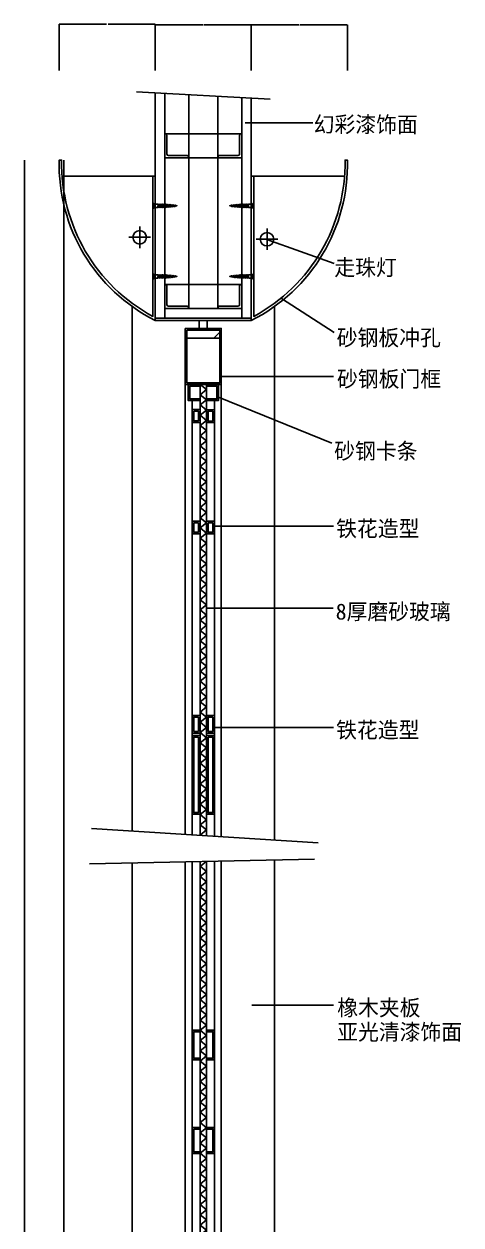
# Model space of a CAD drawing. Header units: metres. Extents: x 65 to 3610, y 142 to 4675.
# Drawn here: x 2518 to 3610, y 1675 to 4675 of the extents above; entities that cross this region are included whole.
import ezdxf

# ---------------------------------------------------------------- set-up
doc = ezdxf.new("R2010")
doc.units = ezdxf.units.M
for name, color, linetype in [('3', 3, 'Continuous'), ('4', 4, 'Continuous'), ('7', 7, 'Continuous'), ('BH', 3, 'Continuous'), ('DIM', 3, 'Continuous'), ('TEXT', 3, 'Continuous')]:
    doc.layers.add(name, color=color, linetype=linetype)
doc.dimstyles.get("Standard").update_dxf_attribs({"dimtxt": 2.5, "dimasz": 2.5, "dimexe": 1.25, "dimexo": 0.625, "dimtad": 1, "dimcen": 2.5, "dimazin": 3, "dimtfac": 1, "dimtmove": 0, "dimatfit": 3})

# ---------------------------------------------------------------- blocks, each defined once
blk = doc.blocks.new('BH2')
at = {"layer": 'BH'}
blk.add_lwpolyline([(0, 32), (5, 28), (0, 24), (5, 20), (0, 16), (5, 12), (0, 8), (5, 4), (0, 0)], dxfattribs=at)
blk = doc.blocks.new('ST-L30')
at = {"layer": '4'}
blk.add_lwpolyline([(0, 1, 0.41), (1, 0), (30, 0), (30, 0.67, 0.41), (28, 2.67), (4.67, 2.67, -0.41), (2.67, 4.67), (2.67, 28, 0.41), (0.67, 30), (0, 30)], format="xyb", close=True, dxfattribs=at)
blk = doc.blocks.new('GJ-WJ07')
at = {"layer": '3'}
for p, q in [((-2, -2), (2, -2)), ((-2, -8), (1.5, -7.12)), ((-2, -10), (1.5, -9.12)), ((-2, -12), (1.5, -11.12)), ((-2, -14), (1.5, -13.12)), ((-1.5, -6.88), (2, -6)), ((-1.5, -8.88), (2, -8)), ((-1.5, -10.88), (2, -10)), ((-1.5, -12.88), (2, -12)), ((-1.5, -14.88), (2, -14)), ((-2, -16), (1.5, -15.12)), ((-1.81, -17.95), (1.39, -17.15)), ((-1.62, -19.91), (1.18, -19.21)), ((-1.43, -21.86), (1.09, -21.23)), ((-1.42, -16.85), (2, -16)), ((-1.25, -23.81), (0.77, -23.31)), ((-1.23, -18.81), (1.8, -18.05)), ((-1.06, -25.76), (0.56, -25.36)), ((-1.04, -20.76), (1.6, -20.1)), ((-0.87, -27.72), (0.7, -27.33)), ((-0.85, -22.71), (1.39, -22.15)), ((-0.67, -24.67), (1.18, -24.2)), ((-0.48, -26.62), (0.98, -26.26))]:
    blk.add_line(p, q, dxfattribs=at)
blk.add_lwpolyline([(-1.62, -19.91), (-1.23, -18.81), (-1.81, -17.95), (-1.42, -16.85), (-2, -16), (-1.5, -14.88), (-2, -14), (-1.5, -12.88), (-2, -12), (-1.5, -10.88), (-2, -10), (-1.5, -8.88), (-2, -8), (-1.5, -6.88), (-2, -6), (-2, -2), (-4, 0), (-0.45, 0), (-0.45, -1.25), (0.42, -1.25), (0.42, 0), (4, 0), (2, -2), (2, -6), (1.5, -7.12), (2, -8), (1.5, -9.12), (2, -10), (1.5, -11.12), (2, -12), (1.5, -13.12), (2, -14), (1.5, -15.12), (2, -16), (1.39, -17.15), (1.8, -18.05), (1.18, -19.21), (1.6, -20.1), (0.97, -21.26), (1.39, -22.15), (0.77, -23.31), (1.18, -24.2), (0.56, -25.36), (0.98, -26.26), (0.7, -27.33, 0.08), (0, -30, 0.12), (-0.87, -27.72), (-0.48, -26.62), (-1.06, -25.76), (-0.67, -24.67), (-1.25, -23.81), (-0.85, -22.71), (-1.43, -21.86), (-1.04, -20.76)], format="xyb", close=True, dxfattribs=at)
blk = doc.blocks.new('*D3')
for p, q in [((2617.98, 3734.27), (2617.98, 2660.41)), ((2617.73, 2660.41), (2617.48, 2660.41)), ((2617.98, 1586.56), (2617.98, 2660.41)), ((2617.98, 2660.41), (2617.98, 2660.41)), ((2618.23, 2660.41), (2618.48, 2660.41))]:
    blk.add_line(p, q)
at = {"layer": 'Defpoints'}
for p in [(2617.98, 3734.27), (2617.98, 2660.41), (2617.98, 1586.56)]:
    blk.add_point(p, dxfattribs=at)
at = {"layer": 'DIM', "insert": (2617.98, 2661.535), "char_height": 1, "attachment_point": 5}
blk.add_mtext('1730', dxfattribs=at)
blk = doc.blocks.new('*D4')
for p, q in [((2617.73, 3754.27), (2617.48, 3754.27)), ((2617.98, 3774.27), (2617.98, 3754.27)), ((2617.98, 3734.27), (2617.98, 3754.27)), ((2617.98, 3754.27), (2617.98, 3754.27)), ((2618.23, 3754.27), (2618.48, 3754.27))]:
    blk.add_line(p, q)
at = {"layer": 'Defpoints'}
for p in [(2617.98, 3774.27), (2617.98, 3754.27), (2617.98, 3734.27)]:
    blk.add_point(p, dxfattribs=at)
at = {"layer": 'DIM', "insert": (2617.98, 3755.395), "char_height": 1, "attachment_point": 5}
blk.add_mtext('20', dxfattribs=at)
blk = doc.blocks.new('*D5')
for p, q in [((2617.98, 3934.27), (2617.98, 3854.27)), ((2617.73, 3854.27), (2617.48, 3854.27)), ((2617.98, 3774.27), (2617.98, 3854.27)), ((2617.98, 3854.27), (2617.98, 3854.27)), ((2618.23, 3854.27), (2618.48, 3854.27))]:
    blk.add_line(p, q)
at = {"layer": 'Defpoints'}
for p in [(2617.98, 3934.27), (2617.98, 3854.27), (2617.98, 3774.27)]:
    blk.add_point(p, dxfattribs=at)
at = {"layer": 'DIM', "insert": (2617.98, 3855.395), "char_height": 1, "attachment_point": 5}
blk.add_mtext('80', dxfattribs=at)
blk = doc.blocks.new('*D6')
for p, q in [((2617.98, 4334.97), (2617.98, 4134.62)), ((2617.73, 4134.62), (2617.48, 4134.62)), ((2617.98, 3934.27), (2617.98, 4134.62)), ((2617.98, 4134.62), (2617.98, 4134.62)), ((2618.23, 4134.62), (2618.48, 4134.62))]:
    blk.add_line(p, q)
at = {"layer": 'Defpoints'}
for p in [(2617.98, 4334.97), (2617.98, 4134.62), (2617.98, 3934.27)]:
    blk.add_point(p, dxfattribs=at)
at = {"layer": 'DIM', "insert": (2617.98, 4135.745), "char_height": 1, "attachment_point": 5}
blk.add_mtext('200', dxfattribs=at)
blk = doc.blocks.new('*D7')
for p, q in [((2519.96, 4334.97), (2519.96, 2790.73)), ((2519.71, 2790.73), (2519.46, 2790.73)), ((2519.96, 1246.48), (2519.96, 2790.73)), ((2519.96, 2790.73), (2519.96, 2790.73)), ((2520.21, 2790.73), (2520.46, 2790.73))]:
    blk.add_line(p, q)
at = {"layer": 'Defpoints'}
for p in [(2519.96, 4334.97), (2519.96, 2790.73), (2519.96, 1246.48)]:
    blk.add_point(p, dxfattribs=at)
at = {"layer": 'DIM', "insert": (2519.96, 2791.855), "char_height": 1, "attachment_point": 5}
blk.add_mtext('2200', dxfattribs=at)
blk = doc.blocks.new('*D33')
for p, q in [((2846.27, 4558.63), (2846.27, 4672.26)), ((2846.52, 4672.26), (2964.77, 4672.26)), ((2967.77, 4672.26), (3086.02, 4672.26)), ((3086.27, 4558.63), (3086.27, 4672.26))]:
    blk.add_line(p, q)
at = {"layer": 'Defpoints'}
for p in [(2846.27, 4672.26), (2846.27, 4558.63), (3086.27, 4558.63)]:
    blk.add_point(p, dxfattribs=at)
at = {"layer": 'DIM', "insert": (2966.27, 4672.26), "char_height": 1, "attachment_point": 5}
blk.add_mtext('120', dxfattribs=at)
blk = doc.blocks.new('*D34')
for p, q in [((2606.27, 4558.63), (2606.27, 4673.99)), ((2606.52, 4673.99), (2724.27, 4673.99)), ((2728.27, 4673.99), (2846.02, 4673.99)), ((2846.27, 4558.63), (2846.27, 4673.99))]:
    blk.add_line(p, q)
at = {"layer": 'Defpoints'}
for p in [(2606.27, 4673.99), (2606.27, 4558.63), (2846.27, 4558.63)]:
    blk.add_point(p, dxfattribs=at)
at = {"layer": 'DIM', "insert": (2726.27, 4673.99), "char_height": 1, "attachment_point": 5}
blk.add_mtext('120 ', dxfattribs=at)
blk = doc.blocks.new('*D35')
for p, q in [((3086.27, 4558.63), (3086.27, 4672.26)), ((3086.52, 4672.26), (3204.77, 4672.26)), ((3207.77, 4672.26), (3326.02, 4672.26)), ((3326.27, 4558.63), (3326.27, 4672.26))]:
    blk.add_line(p, q)
at = {"layer": 'Defpoints'}
for p in [(3086.27, 4672.26), (3086.27, 4558.63), (3326.27, 4558.63)]:
    blk.add_point(p, dxfattribs=at)
at = {"layer": 'DIM', "insert": (3206.27, 4672.26), "char_height": 1, "attachment_point": 5}
blk.add_mtext('120', dxfattribs=at)

msp = doc.modelspace()

# ---------------------------------------------------------------- hatches: boundary and pattern name
at = {"layer": 'BH'}
h = msp.add_hatch(dxfattribs=at)
h.set_pattern_fill('ANSI32', scale=40)
h.paths.add_polyline_path([(3007.27, 3890.27), (3007.27, 3910.27), (2925.27, 3910.27), (2925.27, 3890.27)])
h = msp.add_hatch(dxfattribs=at)
h.set_pattern_fill('ANSI32', scale=40)
h.paths.add_polyline_path([(2938.27, 3711.59), (2938.27, 3679.3), (2958.27, 3679.3), (2958.27, 3711.59)])
h.paths.add_polyline_path([(2954.27, 3707.59), (2954.27, 3683.3), (2942.27, 3683.3), (2942.27, 3707.59)])
h.paths.add_polyline_path([(2932.27, 3738.27), (2932.27, 3770.27), (2958.27, 3770.27), (2958.27, 3774.27), (2928.27, 3774.27), (2928.27, 3734.27), (2958.27, 3734.27), (2958.27, 3738.27)])
h.paths.add_polyline_path([(3004.27, 3734.27), (3004.27, 3774.27), (2974.27, 3774.27), (2974.27, 3770.27), (3000.27, 3770.27), (3000.27, 3738.27), (2974.27, 3738.27), (2974.27, 3734.27)])
h = msp.add_hatch(dxfattribs=at)
h.set_pattern_fill('ANSI32', scale=40)
h.paths.add_polyline_path([(2994.27, 3711.22), (2974.27, 3711.22), (2974.27, 3679.3), (2994.27, 3679.3)])
h.paths.add_polyline_path([(2990.27, 3707.22), (2990.27, 3682.94), (2978.27, 3682.94), (2978.27, 3707.22)])
h = msp.add_hatch(dxfattribs=at)
h.set_pattern_fill('ANSI32', scale=40)
h.paths.add_polyline_path([(2958.27, 3432.61), (2938.27, 3432.61), (2938.27, 3401.25), (2958.27, 3401.25)])
h.paths.add_polyline_path([(2954.27, 3405.25), (2942.27, 3405.25), (2942.27, 3428.61), (2954.27, 3428.61)])
h = msp.add_hatch(dxfattribs=at)
h.set_pattern_fill('ANSI32', scale=40)
h.paths.add_polyline_path([(2974.27, 3432.61), (2974.27, 3401.25), (2994.27, 3401.25), (2994.27, 3432.61)])
h.paths.add_polyline_path([(2990.27, 3428.61), (2990.27, 3405.25), (2978.27, 3405.25), (2978.27, 3428.61)])
h = msp.add_hatch(dxfattribs=at)
h.set_pattern_fill('ANSI32', scale=40)
h.paths.add_polyline_path([(2958.27, 2947.45), (2938.27, 2947.45), (2938.27, 2903.54), (2958.27, 2903.54)])
h.paths.add_polyline_path([(2942.27, 2943.45), (2954.27, 2943.45), (2954.27, 2907.54), (2942.27, 2907.54)])
h.paths.add_polyline_path([(2994.27, 2947.45), (2974.27, 2947.45), (2974.27, 2903.54), (2994.27, 2903.54)])
h.paths.add_polyline_path([(2978.27, 2943.45), (2990.27, 2943.45), (2990.27, 2907.54), (2978.27, 2907.54)])
h = msp.add_hatch(dxfattribs=at)
h.set_pattern_fill('ANSI32', scale=40)
h.paths.add_polyline_path([(2958.27, 2897.28), (2938.27, 2897.28), (2938.27, 2700.7), (2958.27, 2700.7)])
h.paths.add_polyline_path([(2942.27, 2893.28), (2954.27, 2893.28), (2954.27, 2704.7), (2942.27, 2704.7)])
h.paths.add_polyline_path([(2994.27, 2897.28), (2974.27, 2897.28), (2974.27, 2700.7), (2994.27, 2700.7)])
h.paths.add_polyline_path([(2978.27, 2893.28), (2990.27, 2893.28), (2990.27, 2704.7), (2978.27, 2704.7)])
h = msp.add_hatch(dxfattribs=at)
h.set_pattern_fill('ANSI32', scale=40)
h.paths.add_polyline_path([(2942.27, 2157.27), (2958.27, 2157.27), (2958.27, 2161.27), (2938.27, 2161.27), (2938.27, 2087.27), (2958.27, 2087.27), (2958.27, 2091.27), (2942.27, 2091.27)])
h.paths.add_polyline_path([(2994.27, 2161.27), (2974.27, 2161.27), (2974.27, 2157.27), (2990.27, 2157.27), (2990.27, 2091.27), (2974.27, 2091.27), (2974.27, 2087.27), (2994.27, 2087.27)])
h = msp.add_hatch(dxfattribs=at)
h.set_pattern_fill('ANSI32', scale=40)
h.paths.add_polyline_path([(2958.27, 1918.02), (2938.27, 1918.02), (2938.27, 1853.17), (2958.27, 1853.17), (2958.27, 1857.17), (2942.27, 1857.17), (2942.27, 1914.02), (2958.27, 1914.02)])
h.paths.add_polyline_path([(2994.27, 1918.02), (2974.27, 1918.02), (2974.27, 1914.02), (2990.27, 1914.02), (2990.27, 1857.17), (2974.27, 1857.17), (2974.27, 1853.17), (2994.27, 1853.17)])

# ---------------------------------------------------------------- linework, layer by layer
at = {"layer": '3'}
for p, q in [((2780.59, 4141.91), (2834.2, 4141.91)), ((2807.5, 4168.66), (2807.5, 4115.05)), ((3125.59, 4163.8), (3125.59, 4110.19)), ((3098.68, 4137.04), (3152.29, 4137.04)), ((2956.27, 3934.27), (2956.27, 3914.27)), ((2976.27, 3934.27), (2976.27, 3914.27))]:
    msp.add_line(p, q, dxfattribs=at)
for points in [[(2958.27, 3738.27), (2932.27, 3738.27), (2932.27, 3770.27), (2958.27, 3770.27)], [(2974.27, 3770.27), (3000.27, 3770.27), (3000.27, 3738.27), (2974.27, 3738.27)], [(2958.27, 2091.27), (2942.27, 2091.27), (2942.27, 2157.27), (2958.27, 2157.27)], [(2974.27, 2091.27), (2990.27, 2091.27), (2990.27, 2157.27), (2974.27, 2157.27)], [(2958.27, 1857.17), (2942.27, 1857.17), (2942.27, 1914.02), (2958.27, 1914.02)], [(2974.27, 1857.17), (2990.27, 1857.17), (2990.27, 1914.02), (2974.27, 1914.02)]]:
    msp.add_lwpolyline(points, dxfattribs=at)
for points in [[(2942.27, 3707.59), (2942.27, 3683.3), (2954.27, 3683.3), (2954.27, 3707.59)], [(2990.27, 3707.22), (2990.27, 3682.94), (2978.27, 3682.94), (2978.27, 3707.22)], [(2954.27, 3428.61), (2942.27, 3428.61), (2942.27, 3405.25), (2954.27, 3405.25)], [(2978.27, 3428.61), (2990.27, 3428.61), (2990.27, 3405.25), (2978.27, 3405.25)], [(2954.27, 2943.45), (2942.27, 2943.45), (2942.27, 2907.54), (2954.27, 2907.54)], [(2990.27, 2943.45), (2978.27, 2943.45), (2978.27, 2907.54), (2990.27, 2907.54)], [(2954.27, 2893.28), (2942.27, 2893.28), (2942.27, 2704.7), (2954.27, 2704.7)], [(2978.27, 2893.28), (2990.27, 2893.28), (2990.27, 2704.7), (2978.27, 2704.7)]]:
    msp.add_lwpolyline(points, close=True, dxfattribs=at)
at = {"layer": '4'}
for p, q in [((2846.27, 3934.27), (2846.27, 4502.8)), ((2870.27, 3940.27), (2870.27, 4501.46)), ((3062.27, 3940.27), (3062.27, 4490.76)), ((3086.27, 3934.27), (3086.27, 4489.43)), ((2870.27, 4340.55), (3062.27, 4340.55)), ((2788.27, 3969.54), (2788.27, 2657.52)), ((2870.27, 3964.27), (3062.27, 3964.27)), ((3144.27, 3969.54), (3144.27, 2637.14)), ((2846.27, 3940.27), (3086.27, 3940.27)), ((2846.27, 3934.27), (3086.27, 3934.27)), ((3144.27, 2585.96), (3144.27, 1246.48)), ((2788.27, 2579.19), (2788.27, 1246.48))]:
    msp.add_line(p, q, dxfattribs=at)
msp.add_lwpolyline([(2921.27, 3914.27), (3011.27, 3914.27), (3011.27, 3774.27), (2921.27, 3774.27)], close=True, dxfattribs=at)
for points in [[(2928.27, 3774.27), (2928.27, 3734.27), (2958.27, 3734.27)], [(3004.27, 3774.27), (3004.27, 3734.27), (2974.27, 3734.27)], [(2958.27, 3711.59), (2938.27, 3711.59), (2938.27, 3679.3), (2958.27, 3679.3)], [(2974.27, 3711.22), (2994.27, 3711.22), (2994.27, 3678.94), (2974.27, 3678.94)], [(2958.27, 3432.61), (2938.27, 3432.61), (2938.27, 3401.25), (2958.27, 3401.25)], [(2974.27, 3432.61), (2994.27, 3432.61), (2994.27, 3401.25), (2974.27, 3401.25)], [(2958.27, 2947.45), (2938.27, 2947.45), (2938.27, 2903.54), (2958.27, 2903.54)], [(2974.27, 2947.45), (2994.27, 2947.45), (2994.27, 2903.54), (2974.27, 2903.54)], [(2958.27, 2897.28), (2938.27, 2897.28), (2938.27, 2700.7), (2958.27, 2700.7)], [(2974.27, 2897.28), (2994.27, 2897.28), (2994.27, 2700.7), (2974.27, 2700.7)], [(2958.27, 2087.27), (2938.27, 2087.27), (2938.27, 2161.27), (2958.27, 2161.27)], [(2974.27, 2087.27), (2994.27, 2087.27), (2994.27, 2161.27), (2974.27, 2161.27)], [(2958.27, 1918.02), (2938.27, 1918.02), (2938.27, 1853.17), (2958.27, 1853.17)], [(2974.27, 1918.02), (2994.27, 1918.02), (2994.27, 1853.17), (2974.27, 1853.17)]]:
    msp.add_lwpolyline(points, dxfattribs=at)
at = {"layer": '7'}
for p, q in [((2930.27, 3964.27), (2930.27, 4498.12)), ((3002.27, 3964.27), (3002.27, 4494.11)), ((2870.27, 4400.55), (3062.27, 4400.55)), ((2613.22, 4294.84), (2846.27, 4294.84)), ((3319.33, 4294.84), (3086.27, 4294.84)), ((2870.27, 4024.27), (3062.27, 4024.27)), ((2925.27, 3890.27), (3007.27, 3890.27)), ((2921.27, 3774.27), (2921.27, 2650.2)), ((2958.27, 3774.27), (2958.27, 2647.84)), ((2974.27, 3774.27), (2974.27, 2646.82)), ((3011.27, 3774.27), (3011.27, 2644.46)), ((2938.27, 2649.11), (2938.27, 3734.27)), ((2994.27, 2645.55), (2994.27, 3734.27)), ((2921.27, 2581.62), (2921.27, 1546.56)), ((2938.27, 1592.47), (2938.27, 2581.98)), ((2958.27, 2582.41), (2958.27, 1546.56)), ((2974.27, 2582.74), (2974.27, 1546.56)), ((2994.27, 1592.47), (2994.27, 2583.17)), ((3011.27, 2583.53), (3011.27, 1546.56))]:
    msp.add_line(p, q, dxfattribs=at)
for points in [[(2846.27, 3934.27, -0.29), (2606.27, 4334.97), (2612.27, 4334.84, 0.28), (2840.27, 3944.16), (2840.27, 4294.84)], [(3086.27, 3934.27, 0.29), (3326.27, 4334.97), (3320.28, 4334.84, -0.28), (3092.27, 3944.16), (3092.27, 4294.84)]]:
    msp.add_lwpolyline(points, format="xyb", dxfattribs=at)
msp.add_lwpolyline([(2925.27, 3910.27), (3007.27, 3910.27), (3007.27, 3778.27), (2925.27, 3778.27)], close=True, dxfattribs=at)
for centre in [(2807.39, 4141.86), (3125.48, 4137)]:
    msp.add_circle(centre, 16.81, dxfattribs=at)
at = {"layer": 'BH'}
for p, q in [((2974.27, 2687.17), (2958.27, 2699.97)), ((2958.27, 2674.37), (2974.27, 2687.17)), ((2974.27, 2661.57), (2958.27, 2674.37)), ((2958.27, 2648.77), (2974.27, 2661.57)), ((2959.54, 2647.76), (2958.27, 2648.77)), ((2958.27, 2570.37), (2973.72, 2582.73))]:
    msp.add_line(p, q, dxfattribs=at)
for points in [[(2958.27, 2776.77), (2974.27, 2789.57), (2958.27, 2802.37), (2974.27, 2815.17), (2958.27, 2827.97), (2974.27, 2840.77), (2958.27, 2853.57)], [(2958.27, 2699.97), (2974.27, 2712.77), (2958.27, 2725.57), (2974.27, 2738.37), (2958.27, 2751.17), (2974.27, 2763.97), (2958.27, 2776.77)], [(2958.27, 2468.16), (2974.27, 2480.96), (2958.27, 2493.76), (2974.27, 2506.56), (2958.27, 2519.36), (2974.27, 2532.16), (2958.27, 2544.96), (2974.27, 2557.76), (2958.95, 2570.02)]]:
    msp.add_lwpolyline(points, dxfattribs=at)
at = {"layer": 'DIM'}
for p, q in [((2799.32, 4505.42), (3133.52, 4486.79)), ((2687.03, 2665.12), (3253.44, 2629.04)), ((2682.17, 2576.57), (3244.12, 2588.45))]:
    msp.add_line(p, q, dxfattribs=at)

# ---------------------------------------------------------------- block references
for name, p, xscale, yscale, zscale in [('ST-L30', (2870.27, 4340.55), 2, 2, 2), ('ST-L30', (3062.27, 4340.55), -2, 2, 2), ('ST-L30', (2870.27, 3964.27), 2, 2, 2), ('ST-L30', (3062.27, 3964.27), -2, 2, 2), ('BH2', (2958.27, 3671.87), 3.2, 3.2, 3.2), ('BH2', (2958.27, 3467.07), 3.2, 3.2, 3.2), ('BH2', (2958.27, 3262.27), 3.2, 3.2, 3.2), ('BH2', (2958.27, 3057.47), 3.2, 3.2, 3.2), ('BH2', (2958.27, 2853.57), 3.2, 3.2, 3.2), ('BH2', (2958.27, 2365.76), 3.2, 3.2, 3.2), ('BH2', (2958.27, 2160.96), 3.2, 3.2, 3.2), ('BH2', (2958.27, 1956.16), 3.2, 3.2, 3.2), ('BH2', (2958.27, 1751.36), 3.2, 3.2, 3.2)]:
    msp.add_blockref(name, p, dxfattribs=dict(at, xscale=xscale, yscale=yscale, zscale=zscale))
for name, p, xscale, yscale, zscale, rotation in [('GJ-WJ07', (2840.27, 4220.57), -2, 2, 2, 90), ('GJ-WJ07', (3092.27, 4220.57), 2, 2, 2, 270), ('GJ-WJ07', (2840.27, 4044.21), -2, 2, 2, 90), ('GJ-WJ07', (3092.27, 4044.21), 2, 2, 2, 270), ('BH2', (2958.27, 3671.87), -3.2, 3.2, 3.2, 180), ('BH2', (2958.27, 3467.07), -3.2, 3.2, 3.2, 180), ('BH2', (2958.27, 3262.27), -3.2, 3.2, 3.2, 180), ('BH2', (2958.27, 3058.37), -3.2, 3.2, 3.2, 180), ('BH2', (2958.27, 2365.76), -3.2, 3.2, 3.2, 180), ('BH2', (2958.27, 2160.96), -3.2, 3.2, 3.2, 180), ('BH2', (2958.27, 1956.16), -3.2, 3.2, 3.2, 180), ('BH2', (2958.27, 1751.36), -3.2, 3.2, 3.2, 180)]:
    msp.add_blockref(name, p, dxfattribs=dict(at, xscale=xscale, yscale=yscale, zscale=zscale, rotation=rotation))

# ---------------------------------------------------------------- texts
at = {"layer": 'TEXT'}
for s, p in [('幻彩漆饰面', (3242.08, 4403.8)), ('走珠灯', (3293.67, 4046.59)), ('砂钢板冲孔', (3299.68, 3871.22)), ('砂钢板门框', (3300.34, 3768.18)), ('砂钢卡条', (3293.31, 3588.04)), ('铁花造型', (3298.1, 3394.36)), ('8厚磨砂玻璃', (3296.98, 3187.02)), ('铁花造型', (3298.1, 2891.36)), ('橡木夹板', (3300.83, 2197.47)), ('亚光清漆饰面', (3300.83, 2136.71))]:
    msp.add_text(s, height=40, dxfattribs=at).set_placement(p)

# ---------------------------------------------------------------- dimensions: what is measured, and where the dimension line sits
at = {"layer": 'DIM'}
for base, p1, p2, text, picture, middle in [((2606.27, 4673.99), (2606.27, 4558.63), (2846.27, 4558.63), '120 ', '*D34', (2726.27, 4673.99)), ((2846.27, 4672.26), (2846.27, 4558.63), (3086.27, 4558.63), '120', '*D33', (2966.27, 4672.26)), ((3086.27, 4672.26), (3086.27, 4558.63), (3326.27, 4558.63), '120', '*D35', (3206.27, 4672.26)), ((2519.96, 2790.73), (2519.96, 4334.97), (2519.96, 1246.48), '2200', '*D7', (2519.96, 2791.855)), ((2617.98, 4134.62), (2617.98, 4334.97), (2617.98, 3934.27), '200', '*D6', (2617.98, 4135.745)), ((2617.98, 3854.27), (2617.98, 3934.27), (2617.98, 3774.27), '80', '*D5', (2617.98, 3855.395)), ((2617.98, 3754.27), (2617.98, 3774.27), (2617.98, 3734.27), '20', '*D4', (2617.98, 3755.395)), ((2617.98, 2660.41), (2617.98, 3734.27), (2617.98, 1586.56), '1730', '*D3', (2617.98, 2661.535))]:
    dim = msp.add_linear_dim(base=base, p1=p1, p2=p2, text=text, dimstyle='Standard', dxfattribs=at)
    dim.commit()
    dim.dimension.update_dxf_attribs({"geometry": picture, "text_midpoint": middle})

# ---------------------------------------------------------------- leaders
for points in [[(3070.61, 4428.2), (3239.53, 4428.2)], [(3124.6, 4135.98), (3293.02, 4076.2)], [(3161.29, 3989.19), (3292.85, 3904.38)], [(3007.27, 3794.08), (3291.14, 3794.08)], [(3004.65, 3742.79), (3287.09, 3627.35)], [(2990.27, 3420.54), (3291.47, 3420.54)], [(2974.27, 3215.32), (3290.97, 3215.32)], [(2990.27, 2917.54), (3291.47, 2917.54)], [(3087.17, 2224.16), (3291.47, 2224.16)]]:
    msp.add_leader(points, dimstyle='Standard', dxfattribs=at)

doc.saveas('drawing.dxf')
